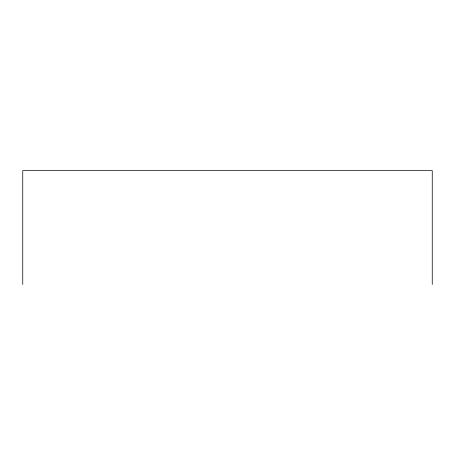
<?xml version="1.0" encoding="UTF-8"?>
<svg xmlns="http://www.w3.org/2000/svg" width="455" height="455" viewBox="0 0 455 455"><rect width="100%" height="100%" fill="white"/><g stroke="black" fill="none" stroke-linecap="round" stroke-linejoin="round"><path stroke-width="0.68" d="M432.25 284.409L432.25 170.591L22.75 170.591L22.75 284.409"/></g></svg>
